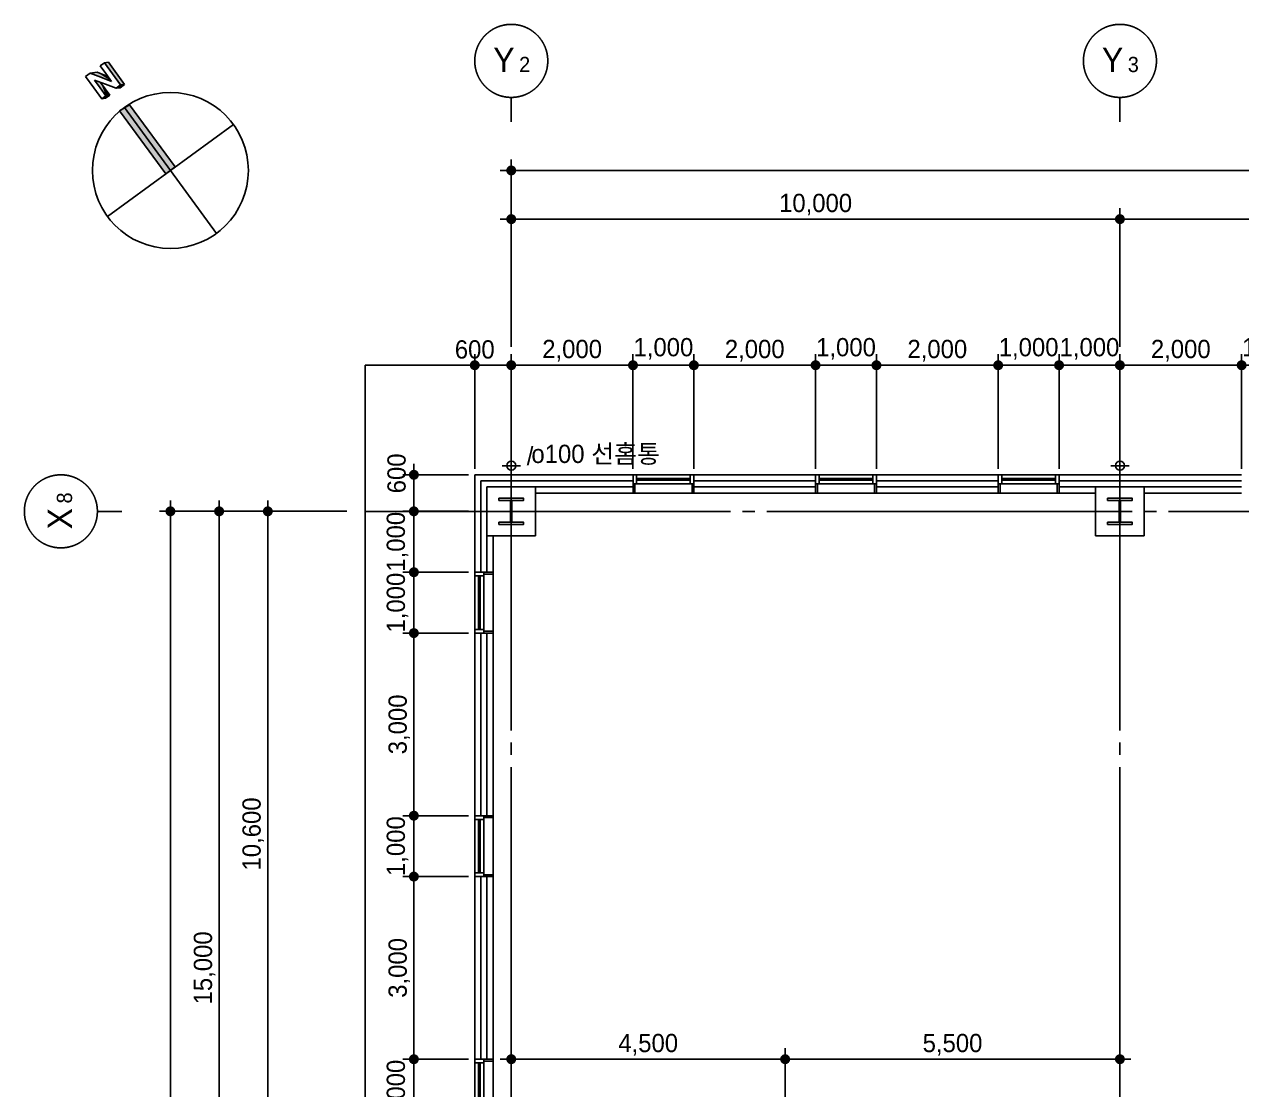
# Model space of a CAD drawing. Extents: x 14243673 to 14321835, y -1804798 to -1750552.
# Drawn here: x 14243673 to 14263673, y -1771049 to -1753549 of the extents above; entities that cross this region are included whole.
import ezdxf
from ezdxf.enums import TextEntityAlignment as Align

# ---------------------------------------------------------------- set-up
doc = ezdxf.new("R2010")
doc.units = 0
doc.header["$LTSCALE"] = 100
doc.header["$MEASUREMENT"] = 0
doc.header["$PDSIZE"] = -10
doc.linetypes.add('CEN', pattern=[66, 60, -2, 2, -2])
doc.layers.get('0').update_dxf_attribs({"linetype": 'CONTINUOUS'})
doc.layers.get('Defpoints').update_dxf_attribs({"linetype": 'CONTINUOUS'})
for name, color, linetype in [('0-내벽고정식', 7, 'CONTINUOUS'), ('AXIS', 7, 'CEN'), ('CEN', 1, 'CEN'), ('COL', 2, 'CONTINUOUS'), ('col2', 3, 'CONTINUOUS'), ('DIM', 7, 'CONTINUOUS'), ('SY2', 7, 'CONTINUOUS'), ('TEXT1', 7, 'CONTINUOUS'), ('WALL-1', 7, 'CONTINUOUS'), ('WALL-UNKNOWN', 3, 'CONTINUOUS'), ('WID', 4, 'CONTINUOUS'), ('우수드레인', 8, 'CONTINUOUS')]:
    doc.layers.add(name, color=color, linetype=linetype)
doc.styles.add('HY울를도M', font='HYWULM.TTF')
doc.styles.add('굴림', font='H2HDRM.TTF')
doc.styles.add('돋음', font='Dotum.ttf', dxfattribs={"height": 3})
doc.dimstyles.new('DIM100', dxfattribs={"dimtxt": 300, "dimasz": 120, "dimexe": 1, "dimexo": 100, "dimgap": 60, "dimtad": 1, "dimdec": 4, "dimzin": 0, "dimdsep": 46, "dimlunit": 6, "dimtxsty": '굴림', "dimblk": 'DOTT', "dimcen": 0.09, "dimadec": 0, "dimazin": 0, "dimtfac": 1, "dimtdec": 4, "dimtofl": 0, "dimtmove": 2, "dimatfit": 2, "dimldrblk": 'DOTT', "dimfxl": 1, "dimtolj": 1, "dimtzin": 0, "dimarcsym": 0})
doc.dimstyles.new('DIM50', dxfattribs={"dimscale": 50, "dimtxt": 3, "dimasz": 1.2, "dimexe": 1, "dimexo": 1, "dimgap": 0.6, "dimtad": 1, "dimdec": 4, "dimzin": 0, "dimdsep": 46, "dimlunit": 6, "dimtxsty": '굴림', "dimblk": 'DOTT', "dimcen": 0.09, "dimadec": 0, "dimazin": 0, "dimtfac": 1, "dimtdec": 4, "dimtofl": 0, "dimtmove": 2, "dimatfit": 2, "dimldrblk": 'DOTT', "dimfxl": 1, "dimtolj": 1, "dimtzin": 0, "dimarcsym": 0})

# ---------------------------------------------------------------- blocks, each defined once
blk = doc.blocks.new('DOTT')
for p, q in [((-1.5, 0), (1.5, 0)), ((0, 1.5), (0, -1.5))]:
    blk.add_line(p, q)
at = {"color": 6, "const_width": 0.68}
blk.add_lwpolyline([(-0.34, 0, 1), (0.34, 0, 1)], format="xyb", close=True, dxfattribs=at)
blk = doc.blocks.new('*D18')
at = {"layer": 'Defpoints', "color": 0, "lineweight": -3}
for p in [(14311673, -1755949), (14251673, -1759149), (14311673, -1759149)]:
    blk.add_point(p, dxfattribs=at)
at = {"layer": 'DIM', "color": 7, "lineweight": -2}
for p, q in [((14251673, -1758849), (14251673, -1755849)), ((14251793, -1755949), (14311553, -1755949)), ((14311673, -1758849), (14311673, -1755849))]:
    blk.add_line(p, q, dxfattribs=at)
at = {"layer": 'DIM', "color": 7, "lineweight": -2, "xscale": 120, "yscale": 120, "zscale": 120, "rotation": 180}
blk.add_blockref('DOTT', (14251673, -1755949), dxfattribs=at)
at = {"layer": 'DIM', "color": 7, "lineweight": -2, "xscale": 120, "yscale": 120, "zscale": 120}
blk.add_blockref('DOTT', (14311673, -1755949), dxfattribs=at)
at = {"layer": 'DIM', "color": 3, "insert": (14281673, -1755710), "char_height": 300, "attachment_point": 5, "style": '굴림'}
blk.add_mtext('\\A1;60,000', dxfattribs=at)
blk = doc.blocks.new('*D19')
at = {"layer": 'Defpoints', "color": 0, "lineweight": -3}
for p in [(14261673, -1756749), (14251673, -1759149), (14261673, -1759149)]:
    blk.add_point(p, dxfattribs=at)
at = {"layer": 'DIM', "color": 7, "lineweight": -2}
for p, q in [((14251673, -1758849), (14251673, -1756649)), ((14251793, -1756749), (14261553, -1756749)), ((14261673, -1758849), (14261673, -1756649))]:
    blk.add_line(p, q, dxfattribs=at)
at = {"layer": 'DIM', "color": 7, "lineweight": -2, "xscale": 120, "yscale": 120, "zscale": 120, "rotation": 180}
blk.add_blockref('DOTT', (14251673, -1756749), dxfattribs=at)
at = {"layer": 'DIM', "color": 7, "lineweight": -2, "xscale": 120, "yscale": 120, "zscale": 120}
blk.add_blockref('DOTT', (14261673, -1756749), dxfattribs=at)
at = {"layer": 'DIM', "color": 3, "insert": (14256673, -1756511), "char_height": 300, "attachment_point": 5, "style": '굴림'}
blk.add_mtext('\\A1;10,000', dxfattribs=at)
blk = doc.blocks.new('*D20')
at = {"layer": 'Defpoints', "color": 0, "lineweight": -3}
for p in [(14271673, -1756749), (14261673, -1759149), (14271673, -1759149)]:
    blk.add_point(p, dxfattribs=at)
at = {"layer": 'DIM', "color": 7, "lineweight": -2}
for p, q in [((14261673, -1758849), (14261673, -1756649)), ((14261793, -1756749), (14271553, -1756749)), ((14271673, -1758849), (14271673, -1756649))]:
    blk.add_line(p, q, dxfattribs=at)
at = {"layer": 'DIM', "color": 7, "lineweight": -2, "xscale": 120, "yscale": 120, "zscale": 120, "rotation": 180}
blk.add_blockref('DOTT', (14261673, -1756749), dxfattribs=at)
at = {"layer": 'DIM', "color": 7, "lineweight": -2, "xscale": 120, "yscale": 120, "zscale": 120}
blk.add_blockref('DOTT', (14271673, -1756749), dxfattribs=at)
at = {"layer": 'DIM', "color": 3, "insert": (14266673, -1756511), "char_height": 300, "attachment_point": 5, "style": '굴림'}
blk.add_mtext('\\A1;10,000', dxfattribs=at)
blk = doc.blocks.new('BOMBOM_S')
at = {"color": 7}
blk.add_line((0, 0.4), (0, 0), dxfattribs=at)
blk.add_lwpolyline([(-0.6, 1, 1), (0.6, 1, 1), (-0.6, 1, 1)], format="xyb", dxfattribs=at)
at = {"color": 1, "style": '돋음'}
for tag, p, height in [('X', (-0.295, 0.816), 0.4), ('N', (0.129, 0.816), 0.25)]:
    blk.add_attdef(tag, p, '', height=height, dxfattribs=at)
blk = doc.blocks.new('*D25')
at = {"layer": 'Defpoints', "color": 0, "lineweight": -3}
for p in [(14246073, -1761549), (14249273, -1761549), (14249273, -1795249)]:
    blk.add_point(p, dxfattribs=at)
at = {"layer": 'DIM', "color": 7, "lineweight": -2}
for p, q in [((14248973, -1761549), (14245973, -1761549)), ((14246073, -1795129), (14246073, -1761669)), ((14248973, -1795249), (14245973, -1795249))]:
    blk.add_line(p, q, dxfattribs=at)
at = {"layer": 'DIM', "color": 7, "lineweight": -2, "xscale": 120, "yscale": 120, "zscale": 120}
for p, rotation in [((14246073, -1761549), 90), ((14246073, -1795249), 270)]:
    blk.add_blockref('DOTT', p, dxfattribs=dict(at, rotation=rotation))
at = {"layer": 'DIM', "color": 3, "insert": (14245834, -1778399), "char_height": 300, "attachment_point": 5, "rotation": 90, "style": '굴림'}
blk.add_mtext('\\A1;33,700', dxfattribs=at)
blk = doc.blocks.new('*D26')
at = {"layer": 'Defpoints', "color": 0, "lineweight": -3}
for p in [(14246873, -1761549), (14249273, -1761549), (14248123, -1776549)]:
    blk.add_point(p, dxfattribs=at)
at = {"layer": 'DIM', "color": 7, "lineweight": -2}
for p, q in [((14248973, -1761549), (14246773, -1761549)), ((14246873, -1776429), (14246873, -1761669)), ((14247823, -1776549), (14246773, -1776549))]:
    blk.add_line(p, q, dxfattribs=at)
at = {"layer": 'DIM', "color": 7, "lineweight": -2, "xscale": 120, "yscale": 120, "zscale": 120}
for p, rotation in [((14246873, -1761549), 90), ((14246873, -1776549), 270)]:
    blk.add_blockref('DOTT', p, dxfattribs=dict(at, rotation=rotation))
at = {"layer": 'DIM', "color": 3, "insert": (14246635, -1769049), "char_height": 300, "attachment_point": 5, "rotation": 90, "style": '굴림'}
blk.add_mtext('\\A1;15,000', dxfattribs=at)
blk = doc.blocks.new('*D27')
at = {"layer": 'Defpoints', "color": 0, "lineweight": -3}
for p in [(14247673, -1761549), (14249273, -1761549), (14249273, -1772149)]:
    blk.add_point(p, dxfattribs=at)
at = {"layer": 'DIM', "color": 7, "lineweight": -2}
for p, q in [((14248973, -1761549), (14247573, -1761549)), ((14247673, -1772029), (14247673, -1761669)), ((14248973, -1772149), (14247573, -1772149))]:
    blk.add_line(p, q, dxfattribs=at)
at = {"layer": 'DIM', "color": 7, "lineweight": -2, "xscale": 120, "yscale": 120, "zscale": 120}
for p, rotation in [((14247673, -1761549), 90), ((14247673, -1772149), 270)]:
    blk.add_blockref('DOTT', p, dxfattribs=dict(at, rotation=rotation))
at = {"layer": 'DIM', "color": 3, "insert": (14247434, -1766849), "char_height": 300, "attachment_point": 5, "rotation": 90, "style": '굴림'}
blk.add_mtext('\\A1;10,600', dxfattribs=at)
blk = doc.blocks.new('aw-1000-300')
at = {"layer": 'WID', "color": 8}
for p, q in [((970, 300), (0, 300)), ((0, 150), (1000, 150)), ((0, 0), (1000, 0))]:
    blk.add_line(p, q, dxfattribs=at)
at = {"layer": 'WID'}
for points in [[(0, 300), (30, 300), (30, 150), (0, 150)], [(970, 300), (1000, 300), (1000, 150), (970, 150)], [(60, 150), (0, 150), (0, 0), (60, 0)], [(60, 63), (940, 63), (940, 87), (60, 87)], [(940, 150), (1000, 150), (1000, 0), (940, 0)]]:
    blk.add_lwpolyline(points, close=True, dxfattribs=at)
blk = doc.blocks.new('*D101')
at = {"layer": 'Defpoints', "color": 0, "lineweight": -3, "ltscale": 3}
for p in [(14251673, -1759149), (14251073, -1760949), (14251673, -1760949)]:
    blk.add_point(p, dxfattribs=at)
at = {"layer": 'DIM', "color": 7, "lineweight": -2, "ltscale": 3}
for p, q in [((14251073, -1760849), (14251073, -1759148)), ((14251193, -1759149), (14251553, -1759149)), ((14251673, -1760849), (14251673, -1759148))]:
    blk.add_line(p, q, dxfattribs=at)
at = {"layer": 'DIM', "color": 7, "lineweight": -2, "ltscale": 3, "xscale": 120, "yscale": 120, "zscale": 120, "rotation": 180}
blk.add_blockref('DOTT', (14251073, -1759149), dxfattribs=at)
at = {"layer": 'DIM', "color": 7, "lineweight": -2, "ltscale": 3, "xscale": 120, "yscale": 120, "zscale": 120}
blk.add_blockref('DOTT', (14251673, -1759149), dxfattribs=at)
at = {"layer": 'DIM', "color": 3, "ltscale": 3, "insert": (14251073, -1758891), "char_height": 300, "attachment_point": 5, "style": '굴림'}
blk.add_mtext('\\A1;600', dxfattribs=at)
blk = doc.blocks.new('*D117')
at = {"layer": 'Defpoints', "color": 0, "lineweight": -3, "ltscale": 3}
for p in [(14254673, -1759149), (14253673, -1760949), (14254673, -1760949)]:
    blk.add_point(p, dxfattribs=at)
at = {"layer": 'DIM', "color": 7, "lineweight": -2, "ltscale": 3}
for p, q in [((14253673, -1760849), (14253673, -1759148)), ((14253793, -1759149), (14254553, -1759149)), ((14254673, -1760849), (14254673, -1759148))]:
    blk.add_line(p, q, dxfattribs=at)
at = {"layer": 'DIM', "color": 7, "lineweight": -2, "ltscale": 3, "xscale": 120, "yscale": 120, "zscale": 120, "rotation": 180}
blk.add_blockref('DOTT', (14253673, -1759149), dxfattribs=at)
at = {"layer": 'DIM', "color": 7, "lineweight": -2, "ltscale": 3, "xscale": 120, "yscale": 120, "zscale": 120}
blk.add_blockref('DOTT', (14254673, -1759149), dxfattribs=at)
at = {"layer": 'DIM', "color": 3, "ltscale": 3, "insert": (14254173, -1758880), "char_height": 300, "attachment_point": 5, "style": '굴림'}
blk.add_mtext('\\A1;1,000', dxfattribs=at)
blk = doc.blocks.new('*D118')
at = {"layer": 'Defpoints', "color": 0, "lineweight": -3, "ltscale": 3}
for p in [(14260673, -1759149), (14259673, -1760949), (14260673, -1760949)]:
    blk.add_point(p, dxfattribs=at)
at = {"layer": 'DIM', "color": 7, "lineweight": -2, "ltscale": 3}
for p, q in [((14259673, -1760849), (14259673, -1759148)), ((14259793, -1759149), (14260553, -1759149)), ((14260673, -1760849), (14260673, -1759148))]:
    blk.add_line(p, q, dxfattribs=at)
at = {"layer": 'DIM', "color": 7, "lineweight": -2, "ltscale": 3, "xscale": 120, "yscale": 120, "zscale": 120, "rotation": 180}
blk.add_blockref('DOTT', (14259673, -1759149), dxfattribs=at)
at = {"layer": 'DIM', "color": 7, "lineweight": -2, "ltscale": 3, "xscale": 120, "yscale": 120, "zscale": 120}
blk.add_blockref('DOTT', (14260673, -1759149), dxfattribs=at)
at = {"layer": 'DIM', "color": 3, "ltscale": 3, "insert": (14260173, -1758880), "char_height": 300, "attachment_point": 5, "style": '굴림'}
blk.add_mtext('\\A1;1,000', dxfattribs=at)
blk = doc.blocks.new('*D119')
at = {"layer": 'Defpoints', "color": 0, "lineweight": -3, "ltscale": 3}
for p in [(14259673, -1759149), (14257673, -1760949), (14259673, -1760949)]:
    blk.add_point(p, dxfattribs=at)
at = {"layer": 'DIM', "color": 7, "lineweight": -2, "ltscale": 3}
for p, q in [((14257673, -1760849), (14257673, -1759148)), ((14257793, -1759149), (14259553, -1759149)), ((14259673, -1760849), (14259673, -1759148))]:
    blk.add_line(p, q, dxfattribs=at)
at = {"layer": 'DIM', "color": 7, "lineweight": -2, "ltscale": 3, "xscale": 120, "yscale": 120, "zscale": 120, "rotation": 180}
blk.add_blockref('DOTT', (14257673, -1759149), dxfattribs=at)
at = {"layer": 'DIM', "color": 7, "lineweight": -2, "ltscale": 3, "xscale": 120, "yscale": 120, "zscale": 120}
blk.add_blockref('DOTT', (14259673, -1759149), dxfattribs=at)
at = {"layer": 'DIM', "color": 3, "ltscale": 3, "insert": (14258673, -1758910), "char_height": 300, "attachment_point": 5, "style": '굴림'}
blk.add_mtext('\\A1;2,000', dxfattribs=at)
blk = doc.blocks.new('*D120')
at = {"layer": 'Defpoints', "color": 0, "lineweight": -3, "ltscale": 3}
for p in [(14261673, -1759149), (14260673, -1760949), (14261673, -1760949)]:
    blk.add_point(p, dxfattribs=at)
at = {"layer": 'DIM', "color": 7, "lineweight": -2, "ltscale": 3}
for p, q in [((14260673, -1760849), (14260673, -1759148)), ((14260793, -1759149), (14261553, -1759149)), ((14261673, -1760849), (14261673, -1759148))]:
    blk.add_line(p, q, dxfattribs=at)
at = {"layer": 'DIM', "color": 7, "lineweight": -2, "ltscale": 3, "xscale": 120, "yscale": 120, "zscale": 120, "rotation": 180}
blk.add_blockref('DOTT', (14260673, -1759149), dxfattribs=at)
at = {"layer": 'DIM', "color": 7, "lineweight": -2, "ltscale": 3, "xscale": 120, "yscale": 120, "zscale": 120}
blk.add_blockref('DOTT', (14261673, -1759149), dxfattribs=at)
at = {"layer": 'DIM', "color": 3, "ltscale": 3, "insert": (14261173, -1758880), "char_height": 300, "attachment_point": 5, "style": '굴림'}
blk.add_mtext('\\A1;1,000', dxfattribs=at)
blk = doc.blocks.new('*D121')
at = {"layer": 'Defpoints', "color": 0, "lineweight": -3, "ltscale": 3}
for p in [(14253673, -1759149), (14251673, -1760949), (14253673, -1760949)]:
    blk.add_point(p, dxfattribs=at)
at = {"layer": 'DIM', "color": 7, "lineweight": -2, "ltscale": 3}
for p, q in [((14251673, -1760849), (14251673, -1759148)), ((14251793, -1759149), (14253553, -1759149)), ((14253673, -1760849), (14253673, -1759148))]:
    blk.add_line(p, q, dxfattribs=at)
at = {"layer": 'DIM', "color": 7, "lineweight": -2, "ltscale": 3, "xscale": 120, "yscale": 120, "zscale": 120, "rotation": 180}
blk.add_blockref('DOTT', (14251673, -1759149), dxfattribs=at)
at = {"layer": 'DIM', "color": 7, "lineweight": -2, "ltscale": 3, "xscale": 120, "yscale": 120, "zscale": 120}
blk.add_blockref('DOTT', (14253673, -1759149), dxfattribs=at)
at = {"layer": 'DIM', "color": 3, "ltscale": 3, "insert": (14252673, -1758910), "char_height": 300, "attachment_point": 5, "style": '굴림'}
blk.add_mtext('\\A1;2,000', dxfattribs=at)
blk = doc.blocks.new('*D126')
at = {"layer": 'Defpoints', "color": 0, "lineweight": -3, "ltscale": 3}
for p in [(14251073, -1760949), (14250073, -1761549), (14251073, -1761549)]:
    blk.add_point(p, dxfattribs=at)
at = {"layer": 'DIM', "color": 7, "lineweight": -2, "ltscale": 3}
for p, q in [((14250973, -1760949), (14250072, -1760949)), ((14250073, -1761069), (14250073, -1761429)), ((14250973, -1761549), (14250072, -1761549))]:
    blk.add_line(p, q, dxfattribs=at)
at = {"layer": 'DIM', "color": 7, "lineweight": -2, "ltscale": 3, "xscale": 120, "yscale": 120, "zscale": 120}
for p, rotation in [((14250073, -1760949), 90), ((14250073, -1761549), 270)]:
    blk.add_blockref('DOTT', p, dxfattribs=dict(at, rotation=rotation))
at = {"layer": 'DIM', "color": 3, "ltscale": 3, "insert": (14249790, -1760926), "char_height": 300, "attachment_point": 5, "rotation": 90, "style": '굴림'}
blk.add_mtext('\\A1;600', dxfattribs=at)
blk = doc.blocks.new('방위-1')
at = {"layer": 'SY2'}
blk.add_hatch(color=256, dxfattribs=at).paths.add_polyline_path([(1079, 670), (978, 834), (-57, 78), (57, -78)])
for p, q in [((1177, 1129), (1358, 1261)), ((1177, 1129), (1358, 1261)), ((1483, 1247), (1355, 1153)), ((1483, 1247), (1355, 1153)), ((1358, 1261), (1541, 1395)), ((1358, 1261), (1541, 1395)), ((1417, 1069), (1483, 1247)), ((1417, 1069), (1483, 1247)), ((1597, 1318), (1530, 1142)), ((1597, 1318), (1530, 1142)), ((1541, 1395), (1597, 1318)), ((1541, 1395), (1597, 1318)), ((1613, 1204), (1544, 1026)), ((1613, 1204), (1544, 1026)), ((1597, 1318), (1613, 1204)), ((1597, 1318), (1613, 1204)), ((-756, 1034), (756, -1034)), ((1228, 1060), (1177, 1129)), ((1177, 1129), (1186, 1064)), ((1228, 1060), (1177, 1129)), ((1177, 1129), (1186, 1064)), ((1186, 1064), (1236, 995)), ((1186, 1064), (1236, 995)), ((1355, 1153), (1228, 1060)), ((1355, 1153), (1228, 1060)), ((1228, 1060), (1236, 995)), ((1228, 1060), (1236, 995)), ((1447, 1149), (1236, 995)), ((1447, 1149), (1236, 995)), ((1350, 893), (1417, 1069)), ((1350, 893), (1417, 1069)), ((1777, 1019), (1413, 753)), ((1777, 1019), (1413, 753)), ((1530, 1142), (1462, 966)), ((1530, 1142), (1462, 966)), ((1462, 966), (1590, 1059)), ((1462, 966), (1590, 1059)), ((1768, 1084), (1588, 952)), ((1768, 1084), (1588, 952)), ((1590, 1059), (1718, 1153)), ((1590, 1059), (1718, 1153)), ((1718, 1153), (1768, 1084)), ((1718, 1153), (1768, 1084)), ((1768, 1084), (1777, 1019)), ((1768, 1084), (1777, 1019)), ((1405, 818), (1350, 893)), ((1350, 893), (1359, 828)), ((1405, 818), (1350, 893)), ((1350, 893), (1359, 828)), ((1359, 828), (1413, 753)), ((1359, 828), (1413, 753)), ((1588, 952), (1405, 818)), ((1588, 952), (1405, 818)), ((1405, 818), (1413, 753)), ((1405, 818), (1413, 753)), ((1034, 756), (-1034, -756))]:
    blk.add_line(p, q, dxfattribs=at)
blk.add_lwpolyline([(-57, 78), (57, -78), (1079, 670), (978, 834)], close=True, dxfattribs=at)
blk.add_circle((0, 0), 1281, dxfattribs=at)
for points in [[(1483, 1247), (1447, 1149), (1228, 1060)], [(1483, 1247), (1447, 1149), (1228, 1060)], [(1597, 1318), (1613, 1204), (1462, 966)], [(1597, 1318), (1613, 1204), (1462, 966)], [(1613, 1204), (1544, 1026), (1462, 966)], [(1613, 1204), (1544, 1026), (1462, 966)], [(1177, 1129), (1228, 1060), (1186, 1064)], [(1177, 1129), (1228, 1060), (1186, 1064)], [(1186, 1064), (1236, 995), (1228, 1060)], [(1186, 1064), (1236, 995), (1228, 1060)], [(1447, 1149), (1228, 1060), (1236, 995)], [(1447, 1149), (1228, 1060), (1236, 995)], [(1413, 753), (1405, 818), (1768, 1084)], [(1413, 753), (1405, 818), (1768, 1084)], [(1768, 1084), (1777, 1019), (1413, 753)], [(1768, 1084), (1777, 1019), (1413, 753)], [(1350, 893), (1405, 818), (1359, 828)], [(1350, 893), (1405, 818), (1359, 828)], [(1405, 818), (1413, 753), (1359, 828)], [(1405, 818), (1413, 753), (1359, 828)]]:
    blk.add_solid(points, dxfattribs=at)
blk = doc.blocks.new('*D174')
at = {"layer": 'Defpoints', "color": 0, "lineweight": -3, "ltscale": 3}
for p in [(14250073, -1770549), (14251073, -1770549), (14251073, -1771549)]:
    blk.add_point(p, dxfattribs=at)
at = {"layer": 'DIM', "color": 7, "lineweight": -2, "ltscale": 3}
for p, q in [((14250973, -1770549), (14250072, -1770549)), ((14250073, -1771429), (14250073, -1770669)), ((14250973, -1771549), (14250072, -1771549))]:
    blk.add_line(p, q, dxfattribs=at)
at = {"layer": 'DIM', "color": 7, "lineweight": -2, "ltscale": 3, "xscale": 120, "yscale": 120, "zscale": 120}
for p, rotation in [((14250073, -1770549), 90), ((14250073, -1771549), 270)]:
    blk.add_blockref('DOTT', p, dxfattribs=dict(at, rotation=rotation))
at = {"layer": 'DIM', "color": 3, "ltscale": 3, "insert": (14249804, -1771049), "char_height": 300, "attachment_point": 5, "rotation": 90, "style": '굴림'}
blk.add_mtext('\\A1;1,000', dxfattribs=at)
blk = doc.blocks.new('*D175')
at = {"layer": 'Defpoints', "color": 0, "lineweight": -3, "ltscale": 3}
for p in [(14250073, -1767549), (14251073, -1767549), (14251073, -1770549)]:
    blk.add_point(p, dxfattribs=at)
at = {"layer": 'DIM', "color": 7, "lineweight": -2, "ltscale": 3}
for p, q in [((14250973, -1767549), (14250072, -1767549)), ((14250073, -1770429), (14250073, -1767669)), ((14250973, -1770549), (14250072, -1770549))]:
    blk.add_line(p, q, dxfattribs=at)
at = {"layer": 'DIM', "color": 7, "lineweight": -2, "ltscale": 3, "xscale": 120, "yscale": 120, "zscale": 120}
for p, rotation in [((14250073, -1767549), 90), ((14250073, -1770549), 270)]:
    blk.add_blockref('DOTT', p, dxfattribs=dict(at, rotation=rotation))
at = {"layer": 'DIM', "color": 3, "ltscale": 3, "insert": (14249834, -1769049), "char_height": 300, "attachment_point": 5, "rotation": 90, "style": '굴림'}
blk.add_mtext('\\A1;3,000', dxfattribs=at)
blk = doc.blocks.new('*D176')
at = {"layer": 'Defpoints', "color": 0, "lineweight": -3, "ltscale": 3}
for p in [(14250073, -1766549), (14251073, -1766549), (14251073, -1767549)]:
    blk.add_point(p, dxfattribs=at)
at = {"layer": 'DIM', "color": 7, "lineweight": -2, "ltscale": 3}
for p, q in [((14250973, -1766549), (14250072, -1766549)), ((14250073, -1767429), (14250073, -1766669)), ((14250973, -1767549), (14250072, -1767549))]:
    blk.add_line(p, q, dxfattribs=at)
at = {"layer": 'DIM', "color": 7, "lineweight": -2, "ltscale": 3, "xscale": 120, "yscale": 120, "zscale": 120}
for p, rotation in [((14250073, -1766549), 90), ((14250073, -1767549), 270)]:
    blk.add_blockref('DOTT', p, dxfattribs=dict(at, rotation=rotation))
at = {"layer": 'DIM', "color": 3, "ltscale": 3, "insert": (14249804, -1767049), "char_height": 300, "attachment_point": 5, "rotation": 90, "style": '굴림'}
blk.add_mtext('\\A1;1,000', dxfattribs=at)
blk = doc.blocks.new('*D177')
at = {"layer": 'Defpoints', "color": 0, "lineweight": -3, "ltscale": 3}
for p in [(14250073, -1763549), (14251073, -1763549), (14251073, -1766549)]:
    blk.add_point(p, dxfattribs=at)
at = {"layer": 'DIM', "color": 7, "lineweight": -2, "ltscale": 3}
for p, q in [((14250973, -1763549), (14250072, -1763549)), ((14250073, -1766429), (14250073, -1763669)), ((14250973, -1766549), (14250072, -1766549))]:
    blk.add_line(p, q, dxfattribs=at)
at = {"layer": 'DIM', "color": 7, "lineweight": -2, "ltscale": 3, "xscale": 120, "yscale": 120, "zscale": 120}
for p, rotation in [((14250073, -1763549), 90), ((14250073, -1766549), 270)]:
    blk.add_blockref('DOTT', p, dxfattribs=dict(at, rotation=rotation))
at = {"layer": 'DIM', "color": 3, "ltscale": 3, "insert": (14249834, -1765049), "char_height": 300, "attachment_point": 5, "rotation": 90, "style": '굴림'}
blk.add_mtext('\\A1;3,000', dxfattribs=at)
blk = doc.blocks.new('*D178')
at = {"layer": 'Defpoints', "color": 0, "lineweight": -3, "ltscale": 3}
for p in [(14250073, -1762549), (14251073, -1762549), (14251073, -1763549)]:
    blk.add_point(p, dxfattribs=at)
at = {"layer": 'DIM', "color": 7, "lineweight": -2, "ltscale": 3}
for p, q in [((14250973, -1762549), (14250072, -1762549)), ((14250073, -1763429), (14250073, -1762669)), ((14250973, -1763549), (14250072, -1763549))]:
    blk.add_line(p, q, dxfattribs=at)
at = {"layer": 'DIM', "color": 7, "lineweight": -2, "ltscale": 3, "xscale": 120, "yscale": 120, "zscale": 120}
for p, rotation in [((14250073, -1762549), 90), ((14250073, -1763549), 270)]:
    blk.add_blockref('DOTT', p, dxfattribs=dict(at, rotation=rotation))
at = {"layer": 'DIM', "color": 3, "ltscale": 3, "insert": (14249804, -1763049), "char_height": 300, "attachment_point": 5, "rotation": 90, "style": '굴림'}
blk.add_mtext('\\A1;1,000', dxfattribs=at)
blk = doc.blocks.new('*D179')
at = {"layer": 'Defpoints', "color": 0, "lineweight": -3, "ltscale": 3}
for p in [(14250073, -1761549), (14251073, -1761549), (14251073, -1762549)]:
    blk.add_point(p, dxfattribs=at)
at = {"layer": 'DIM', "color": 7, "lineweight": -2, "ltscale": 3}
for p, q in [((14250973, -1761549), (14250072, -1761549)), ((14250073, -1762429), (14250073, -1761669)), ((14250973, -1762549), (14250072, -1762549))]:
    blk.add_line(p, q, dxfattribs=at)
at = {"layer": 'DIM', "color": 7, "lineweight": -2, "ltscale": 3, "xscale": 120, "yscale": 120, "zscale": 120}
for p, rotation in [((14250073, -1761549), 90), ((14250073, -1762549), 270)]:
    blk.add_blockref('DOTT', p, dxfattribs=dict(at, rotation=rotation))
at = {"layer": 'DIM', "color": 3, "ltscale": 3, "insert": (14249804, -1762049), "char_height": 300, "attachment_point": 5, "rotation": 90, "style": '굴림'}
blk.add_mtext('\\A1;1,000', dxfattribs=at)
blk = doc.blocks.new('*D180')
at = {"layer": 'Defpoints', "color": 0, "lineweight": -3, "ltscale": 3}
for p in [(14257673, -1759149), (14256673, -1760949), (14257673, -1760949)]:
    blk.add_point(p, dxfattribs=at)
at = {"layer": 'DIM', "color": 7, "lineweight": -2, "ltscale": 3}
for p, q in [((14256673, -1760849), (14256673, -1759148)), ((14256793, -1759149), (14257553, -1759149)), ((14257673, -1760849), (14257673, -1759148))]:
    blk.add_line(p, q, dxfattribs=at)
at = {"layer": 'DIM', "color": 7, "lineweight": -2, "ltscale": 3, "xscale": 120, "yscale": 120, "zscale": 120, "rotation": 180}
blk.add_blockref('DOTT', (14256673, -1759149), dxfattribs=at)
at = {"layer": 'DIM', "color": 7, "lineweight": -2, "ltscale": 3, "xscale": 120, "yscale": 120, "zscale": 120}
blk.add_blockref('DOTT', (14257673, -1759149), dxfattribs=at)
at = {"layer": 'DIM', "color": 3, "ltscale": 3, "insert": (14257173, -1758880), "char_height": 300, "attachment_point": 5, "style": '굴림'}
blk.add_mtext('\\A1;1,000', dxfattribs=at)
blk = doc.blocks.new('*D181')
at = {"layer": 'Defpoints', "color": 0, "lineweight": -3, "ltscale": 3}
for p in [(14256673, -1759149), (14254673, -1760949), (14256673, -1760949)]:
    blk.add_point(p, dxfattribs=at)
at = {"layer": 'DIM', "color": 7, "lineweight": -2, "ltscale": 3}
for p, q in [((14254673, -1760849), (14254673, -1759148)), ((14254793, -1759149), (14256553, -1759149)), ((14256673, -1760849), (14256673, -1759148))]:
    blk.add_line(p, q, dxfattribs=at)
at = {"layer": 'DIM', "color": 7, "lineweight": -2, "ltscale": 3, "xscale": 120, "yscale": 120, "zscale": 120, "rotation": 180}
blk.add_blockref('DOTT', (14254673, -1759149), dxfattribs=at)
at = {"layer": 'DIM', "color": 7, "lineweight": -2, "ltscale": 3, "xscale": 120, "yscale": 120, "zscale": 120}
blk.add_blockref('DOTT', (14256673, -1759149), dxfattribs=at)
at = {"layer": 'DIM', "color": 3, "ltscale": 3, "insert": (14255673, -1758910), "char_height": 300, "attachment_point": 5, "style": '굴림'}
blk.add_mtext('\\A1;2,000', dxfattribs=at)
blk = doc.blocks.new('*D182')
at = {"layer": 'Defpoints', "color": 0, "lineweight": -3, "ltscale": 3}
for p in [(14264673, -1759149), (14263673, -1760949), (14264673, -1760949)]:
    blk.add_point(p, dxfattribs=at)
at = {"layer": 'DIM', "color": 7, "lineweight": -2, "ltscale": 3}
for p, q in [((14263673, -1760849), (14263673, -1759148)), ((14263793, -1759149), (14264553, -1759149)), ((14264673, -1760849), (14264673, -1759148))]:
    blk.add_line(p, q, dxfattribs=at)
at = {"layer": 'DIM', "color": 7, "lineweight": -2, "ltscale": 3, "xscale": 120, "yscale": 120, "zscale": 120, "rotation": 180}
blk.add_blockref('DOTT', (14263673, -1759149), dxfattribs=at)
at = {"layer": 'DIM', "color": 7, "lineweight": -2, "ltscale": 3, "xscale": 120, "yscale": 120, "zscale": 120}
blk.add_blockref('DOTT', (14264673, -1759149), dxfattribs=at)
at = {"layer": 'DIM', "color": 3, "ltscale": 3, "insert": (14264173, -1758880), "char_height": 300, "attachment_point": 5, "style": '굴림'}
blk.add_mtext('\\A1;1,000', dxfattribs=at)
blk = doc.blocks.new('*D187')
at = {"layer": 'Defpoints', "color": 0, "lineweight": -3, "ltscale": 3}
for p in [(14263673, -1759149), (14261673, -1760949), (14263673, -1760949)]:
    blk.add_point(p, dxfattribs=at)
at = {"layer": 'DIM', "color": 7, "lineweight": -2, "ltscale": 3}
for p, q in [((14261673, -1760849), (14261673, -1759148)), ((14261793, -1759149), (14263553, -1759149)), ((14263673, -1760849), (14263673, -1759148))]:
    blk.add_line(p, q, dxfattribs=at)
at = {"layer": 'DIM', "color": 7, "lineweight": -2, "ltscale": 3, "xscale": 120, "yscale": 120, "zscale": 120, "rotation": 180}
blk.add_blockref('DOTT', (14261673, -1759149), dxfattribs=at)
at = {"layer": 'DIM', "color": 7, "lineweight": -2, "ltscale": 3, "xscale": 120, "yscale": 120, "zscale": 120}
blk.add_blockref('DOTT', (14263673, -1759149), dxfattribs=at)
at = {"layer": 'DIM', "color": 3, "ltscale": 3, "insert": (14262673, -1758910), "char_height": 300, "attachment_point": 5, "style": '굴림'}
blk.add_mtext('\\A1;2,000', dxfattribs=at)
blk = doc.blocks.new('*D190')
at = {"layer": 'Defpoints', "color": 0, "lineweight": -3}
for p in [(14256173, -1770549), (14251673, -1771349), (14256173, -1771773)]:
    blk.add_point(p, dxfattribs=at)
at = {"layer": 'DIM', "color": 7, "lineweight": -2}
for p, q in [((14251673, -1771049), (14251673, -1770449)), ((14251793, -1770549), (14256053, -1770549)), ((14256173, -1771473), (14256173, -1770449))]:
    blk.add_line(p, q, dxfattribs=at)
at = {"layer": 'DIM', "color": 7, "lineweight": -2, "xscale": 120, "yscale": 120, "zscale": 120, "rotation": 180}
blk.add_blockref('DOTT', (14251673, -1770549), dxfattribs=at)
at = {"layer": 'DIM', "color": 7, "lineweight": -2, "xscale": 120, "yscale": 120, "zscale": 120}
blk.add_blockref('DOTT', (14256173, -1770549), dxfattribs=at)
at = {"layer": 'DIM', "color": 3, "insert": (14253923, -1770311), "char_height": 300, "attachment_point": 5, "style": '굴림'}
blk.add_mtext('\\A1;4,500', dxfattribs=at)
blk = doc.blocks.new('*D191')
at = {"layer": 'Defpoints', "color": 0, "lineweight": -3}
for p in [(14261673, -1770549), (14256173, -1771773), (14261673, -1771773)]:
    blk.add_point(p, dxfattribs=at)
at = {"layer": 'DIM', "color": 7, "lineweight": -2}
for p, q in [((14256173, -1771473), (14256173, -1770449)), ((14256293, -1770549), (14261553, -1770549)), ((14261673, -1771473), (14261673, -1770449))]:
    blk.add_line(p, q, dxfattribs=at)
at = {"layer": 'DIM', "color": 7, "lineweight": -2, "xscale": 120, "yscale": 120, "zscale": 120, "rotation": 180}
blk.add_blockref('DOTT', (14256173, -1770549), dxfattribs=at)
at = {"layer": 'DIM', "color": 7, "lineweight": -2, "xscale": 120, "yscale": 120, "zscale": 120}
blk.add_blockref('DOTT', (14261673, -1770549), dxfattribs=at)
at = {"layer": 'DIM', "color": 3, "insert": (14258923, -1770311), "char_height": 300, "attachment_point": 5, "style": '굴림'}
blk.add_mtext('\\A1;5,500', dxfattribs=at)

msp = doc.modelspace()

# ---------------------------------------------------------------- linework, layer by layer
at = {"layer": '0-내벽고정식'}
for p, q in [((14252073.21251, -1761249.19177), (14253673.21251, -1761249.19177)), ((14254673.21251, -1761249.19177), (14256673.21251, -1761249.19177)), ((14257643.21251, -1761249.19177), (14259673.21251, -1761249.19177)), ((14260673.21251, -1761249.19177), (14261273.21251, -1761249.19177)), ((14262073.21251, -1761249.19177), (14263673.21251, -1761249.19177)), ((14251373.21251, -1762549.19177), (14251373.21251, -1761949.19177)), ((14251373.21251, -1766049.19177), (14251373.21251, -1763549.19177)), ((14251373.21251, -1766549.19177), (14251373.21251, -1766049.19177)), ((14251373.21251, -1770549.19177), (14251373.21251, -1767549.19177))]:
    msp.add_line(p, q, dxfattribs=at)
at = {"layer": 'CEN', "linetype": 'CEN'}
for p, q in [((14251673.21251, -1759149.19177), (14251673.21251, -1799049.19177)), ((14251673.21251, -1759149.19177), (14251673.21251, -1799049.19177)), ((14261673.21251, -1759149.19177), (14261673.21251, -1799049.19177)), ((14249273.21251, -1761549.19177), (14313273.21251, -1761549.19177))]:
    msp.add_line(p, q, dxfattribs=at)
at = {"layer": 'COL'}
for points in [[(14252073.21251, -1761949.19177), (14252073.21251, -1761149.19177), (14251273.21251, -1761149.19177), (14251273.21251, -1761949.19177)], [(14262073.21251, -1761949.19177), (14262073.21251, -1761149.19177), (14261273.21251, -1761149.19177), (14261273.21251, -1761949.19177)]]:
    msp.add_lwpolyline(points, close=True, dxfattribs=at)
at = {"layer": 'col2'}
for points in [[(14251469.71251, -1761763.19177), (14251469.71251, -1761728.19177), (14251663.21251, -1761728.19177), (14251663.21251, -1761370.19177), (14251469.71251, -1761370.19177), (14251469.71251, -1761335.19177), (14251876.71251, -1761335.19177), (14251876.71251, -1761370.19177), (14251683.21251, -1761370.19177), (14251683.21251, -1761728.19177), (14251876.71251, -1761728.19177), (14251876.71251, -1761763.19177)], [(14261469.71251, -1761763.19177), (14261469.71251, -1761728.19177), (14261663.21251, -1761728.19177), (14261663.21251, -1761370.19177), (14261469.71251, -1761370.19177), (14261469.71251, -1761335.19177), (14261876.71251, -1761335.19177), (14261876.71251, -1761370.19177), (14261683.21251, -1761370.19177), (14261683.21251, -1761728.19177), (14261876.71251, -1761728.19177), (14261876.71251, -1761763.19177)]]:
    msp.add_lwpolyline(points, close=True, dxfattribs=at)
at = {"layer": 'Defpoints', "color": 76}
msp.add_lwpolyline([(14249273.21251, -1799049.19177), (14313273.21251, -1799049.19177), (14313273.21251, -1759149.19177), (14249273.21251, -1759149.19177)], close=True, dxfattribs=at)
at = {"layer": 'WALL-1', "color": 4}
for p, q in [((14251073.21251, -1760949.19177), (14251073.21251, -1762549.19177)), ((14251173.21251, -1761049.19177), (14251173.21251, -1762549.19177)), ((14251273.21251, -1762549.19177), (14251273.21251, -1761149.19177)), ((14251073.21251, -1763549.19177), (14251073.21251, -1766549.19177)), ((14251173.21251, -1763549.19177), (14251173.21251, -1766549.19177)), ((14251273.21251, -1766549.19177), (14251273.21251, -1763549.19177)), ((14251073.21251, -1767549.19177), (14251073.21251, -1770549.19177)), ((14251173.21251, -1767549.19177), (14251173.21251, -1770549.19177)), ((14251273.21251, -1770549.19177), (14251273.21251, -1767549.19177))]:
    msp.add_line(p, q, dxfattribs=at)
at = {"layer": 'WALL-UNKNOWN', "color": 4}
for p, q in [((14251073.21251, -1760949.19177), (14253673.21251, -1760949.19177)), ((14254673.21251, -1760949.19177), (14256733.21251, -1760949.19177)), ((14257613.21251, -1760949.19177), (14259673.21251, -1760949.19177)), ((14260673.21251, -1760949.19177), (14263673.21251, -1760949.19177)), ((14251173.21251, -1761049.19177), (14253673.21251, -1761049.19177)), ((14251273.21251, -1761149.19177), (14253673.21251, -1761149.19177)), ((14254673.21251, -1761049.19177), (14256673.21251, -1761049.19177)), ((14254673.21251, -1761149.19177), (14256673.21251, -1761149.19177)), ((14257673.21251, -1761049.19177), (14259673.21251, -1761049.19177)), ((14257673.21251, -1761149.19177), (14259673.21251, -1761149.19177)), ((14260673.21251, -1761049.19177), (14263673.21251, -1761049.19177)), ((14260673.21251, -1761149.19177), (14263673.21251, -1761149.19177))]:
    msp.add_line(p, q, dxfattribs=at)
at = {"layer": '우수드레인', "color": 1, "ltscale": 2}
for p, q in [((14251823.21251, -1760799.19177), (14251523.21251, -1760799.19177)), ((14251773.21251, -1760799.19177), (14251573.21251, -1760799.19177)), ((14251673.21251, -1760649.19177), (14251673.21251, -1760949.19177)), ((14251673.21251, -1760699.19177), (14251673.21251, -1760899.19177)), ((14261823.21251, -1760799.19177), (14261523.21251, -1760799.19177)), ((14261773.21251, -1760799.19177), (14261573.21251, -1760799.19177)), ((14261673.21251, -1760649.19177), (14261673.21251, -1760949.19177)), ((14261673.21251, -1760699.19177), (14261673.21251, -1760899.19177))]:
    msp.add_line(p, q, dxfattribs=at)
at = {"layer": '우수드레인', "color": 7, "ltscale": 2}
for centre in [(14251673.21251, -1760799.19177), (14261673.21251, -1760799.19177)]:
    msp.add_circle(centre, 75, dxfattribs=at)

# ---------------------------------------------------------------- block references
at = {"layer": 'AXIS', "xscale": 1000, "yscale": 1000, "zscale": 1000}
for p, values in [((14251673.21251, -1755149.19177), {'X': 'Y', 'N': '2'}), ((14261673.21251, -1755149.19177), {'X': 'Y', 'N': '3'})]:
    msp.add_blockref('BOMBOM_S', p, dxfattribs=at).add_auto_attribs(values)
at = {"layer": 'AXIS', "xscale": 1000, "yscale": 1000, "zscale": 1000, "rotation": 90}
msp.add_blockref('BOMBOM_S', (14245273.21251, -1761549.19177), dxfattribs=at).add_auto_attribs({'X': 'X', 'N': '8'})
at = {"layer": 'SY2', "rotation": 90}
msp.add_blockref('방위-1', (14246073.21251, -1755949.19177), dxfattribs=at)
at = {"layer": 'WID'}
for p, rotation in [((14254673.21251, -1760949.19177), 180), ((14257673.21251, -1760949.19177), 180), ((14260673.21251, -1760949.19177), 180), ((14251073.21251, -1762549.19177), 270), ((14251073.21251, -1766549.19177), 270), ((14251073.21251, -1770549.19177), 270)]:
    msp.add_blockref('aw-1000-300', p, dxfattribs=dict(at, rotation=rotation))

# ---------------------------------------------------------------- texts
at = {"layer": 'TEXT1', "style": 'HY울를도M'}
for s, p in [('/', (14251981.80955, -1760635.75628)), ('o100 선홈통', (14253059.80955, -1760598.75628))]:
    msp.add_text(s, height=300, dxfattribs=at).set_placement(p, align=Align.MIDDLE)

# ---------------------------------------------------------------- dimensions: what is measured, and where the dimension line sits
at = {"layer": 'DIM'}
for base, p1, p2, picture, middle in [((14311673.2125096992, -1755949.19177466), (14251673.2125096992, -1759149.19177466), (14311673.2125096992, -1759149.19177466), '*D18', (14281673.2125096992, -1755710.153550246)), ((14261673.21251, -1756749.19177), (14251673.21251, -1759149.19177), (14261673.21251, -1759149.19177), '*D19', (14256673.21251, -1756510.52346)), ((14271673.21251, -1756749.19177), (14261673.21251, -1759149.19177), (14271673.21251, -1759149.19177), '*D20', (14266673.21251, -1756510.52346)), ((14256173.21251, -1770549.19177), (14251673.21251, -1771349.19177), (14256173.21251, -1771773.37478), '*D190', (14253923.21251, -1770310.52346)), ((14261673.21251, -1770549.19177), (14256173.21251, -1771773.37478), (14261673.21251, -1771773.37478), '*D191', (14258923.21251, -1770310.52346))]:
    dim = msp.add_linear_dim(base=base, p1=p1, p2=p2, dimstyle='DIM50', override={"dimscale": 100, "dimexo": 3}, dxfattribs=at)
    dim.commit()
    dim.dimension.update_dxf_attribs({"geometry": picture, "text_midpoint": middle})
at = {"layer": 'DIM', "ltscale": 3}
dim = msp.add_linear_dim(base=(14251673.21251, -1759149.19177), p1=(14251073.21251, -1760949.19177), p2=(14251673.21251, -1760949.19177), dimstyle='DIM100', dxfattribs=at)
dim.commit()
dim.dimension.update_dxf_attribs({"geometry": '*D101', "text_midpoint": (14251073.21251, -1758890.80583), "dimtype": 128})
for base, p1, p2, picture, middle in [((14253673.21251, -1759149.19177), (14251673.21251, -1760949.19177), (14253673.21251, -1760949.19177), '*D121', (14252673.21251, -1758910.15355)), ((14254673.21251, -1759149.19177), (14253673.21251, -1760949.19177), (14254673.21251, -1760949.19177), '*D117', (14254173.21251, -1758879.52346)), ((14256673.21251, -1759149.19177), (14254673.21251, -1760949.19177), (14256673.21251, -1760949.19177), '*D181', (14255673.21251, -1758910.15355)), ((14257673.21251, -1759149.19177), (14256673.21251, -1760949.19177), (14257673.21251, -1760949.19177), '*D180', (14257173.21251, -1758879.52346)), ((14259673.21251, -1759149.19177), (14257673.21251, -1760949.19177), (14259673.21251, -1760949.19177), '*D119', (14258673.21251, -1758910.15355)), ((14260673.21251, -1759149.19177), (14259673.21251, -1760949.19177), (14260673.21251, -1760949.19177), '*D118', (14260173.21251, -1758879.52346)), ((14261673.21251, -1759149.19177), (14260673.21251, -1760949.19177), (14261673.21251, -1760949.19177), '*D120', (14261173.21251, -1758879.52346)), ((14263673.21251, -1759149.19177), (14261673.21251, -1760949.19177), (14263673.21251, -1760949.19177), '*D187', (14262673.21251, -1758910.15355)), ((14264673.21251, -1759149.19177), (14263673.21251, -1760949.19177), (14264673.21251, -1760949.19177), '*D182', (14264173.21251, -1758879.52346))]:
    dim = msp.add_linear_dim(base=base, p1=p1, p2=p2, dimstyle='DIM100', dxfattribs=at)
    dim.commit()
    dim.dimension.update_dxf_attribs({"geometry": picture, "text_midpoint": middle})
dim = msp.add_linear_dim(base=(14250073.21251, -1761549.19177), p1=(14251073.21251, -1760949.19177), p2=(14251073.21251, -1761549.19177), angle=270, dimstyle='DIM100', dxfattribs=at)
dim.commit()
dim.dimension.update_dxf_attribs({"geometry": '*D126', "text_midpoint": (14249789.50411, -1760925.98065), "dimtype": 128})
at = {"layer": 'DIM'}
for base, p1, picture, middle in [((14246073.21251, -1761549.19177), (14249273.21251, -1795249.19177), '*D25', (14245834.17429, -1778399.19177)), ((14246873.21251, -1761549.19177), (14248122.62823, -1776549.19177), '*D26', (14246634.5442, -1769049.19177)), ((14247673.21251, -1761549.19177), (14249273.21251, -1772149.19177), '*D27', (14247434.17429, -1766849.19177))]:
    dim = msp.add_linear_dim(base=base, p1=p1, p2=(14249273.21251, -1761549.19177), angle=90, dimstyle='DIM50', override={"dimscale": 100, "dimexo": 3}, dxfattribs=at)
    dim.commit()
    dim.dimension.update_dxf_attribs({"geometry": picture, "text_midpoint": middle})
at = {"layer": 'DIM', "ltscale": 3}
for base, p1, p2, picture, middle in [((14250073.21251, -1761549.19177), (14251073.21251, -1762549.19177), (14251073.21251, -1761549.19177), '*D179', (14249803.5442, -1762049.19177)), ((14250073.21251, -1762549.19177), (14251073.21251, -1763549.19177), (14251073.21251, -1762549.19177), '*D178', (14249803.5442, -1763049.19177)), ((14250073.21251, -1763549.19177), (14251073.21251, -1766549.19177), (14251073.21251, -1763549.19177), '*D177', (14249834.17429, -1765049.19177)), ((14250073.21251, -1766549.19177), (14251073.21251, -1767549.19177), (14251073.21251, -1766549.19177), '*D176', (14249803.5442, -1767049.19177)), ((14250073.21251, -1767549.19177), (14251073.21251, -1770549.19177), (14251073.21251, -1767549.19177), '*D175', (14249834.17429, -1769049.19177)), ((14250073.21251, -1770549.19177), (14251073.21251, -1771549.19177), (14251073.21251, -1770549.19177), '*D174', (14249803.5442, -1771049.19177))]:
    dim = msp.add_linear_dim(base=base, p1=p1, p2=p2, angle=90, dimstyle='DIM100', dxfattribs=at)
    dim.commit()
    dim.dimension.update_dxf_attribs({"geometry": picture, "text_midpoint": middle})

doc.saveas('drawing.dxf')
